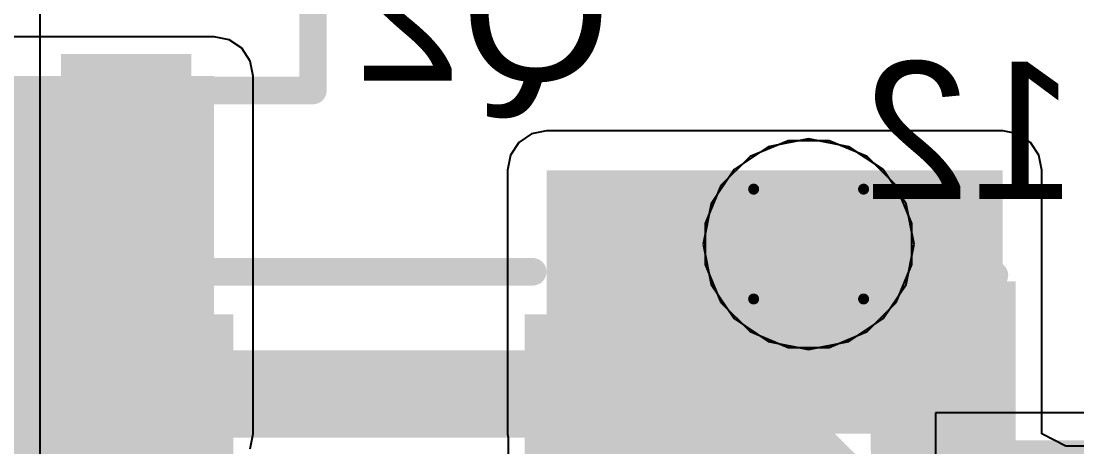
# Model space of a CAD drawing. Header units: inches. Extents: x -13 to 254, y -7 to 63.
# Drawn here: x 2.487 to 7.366, y 11.23 to 13.199 of the extents above; entities that cross this region are included whole.
import ezdxf

# ---------------------------------------------------------------- set-up
doc = ezdxf.new("R2010")
doc.units = ezdxf.units.IN
for name, color, linetype in [('Bottom Layer', 5, 'Continuous'), ('Bottom Overlay', 54, 'Continuous'), ('Bottom Paste', 16, 'Continuous'), ('Bottom Solder', 6, 'Continuous'), ('Dimensions', 6, 'Continuous'), ('Drill Drawing', 1, 'Continuous'), ('GND', 16, 'Continuous'), ('POWER', 76, 'Continuous'), ('Top Layer', 1, 'Continuous'), ('Top Overlay', 2, 'Continuous'), ('Top Solder', 216, 'Continuous'), ('Via Holes', 16, 'Continuous')]:
    doc.layers.add(name, color=color, linetype=linetype)
doc.styles.add('Arial', font='', dxfattribs={"height": 0.2})
doc.styles.get('Arial').set_extended_font_data('Arial')

# ---------------------------------------------------------------- blocks, each defined once
blk = doc.blocks.new('SOT_523_B_38')
at = {"layer": 'Bottom Layer'}
for points in [[(-0.7, 0.9), (-0.3, 0.9), (-0.3, 0.39), (-0.7, 0.39)], [(0.3, 0.9), (0.7, 0.9), (0.7, 0.39), (0.3, 0.39)], [(-0.2, -0.39), (0.2, -0.39), (0.2, -0.9), (-0.2, -0.9)]]:
    blk.add_hatch(color=5, dxfattribs=at).paths.add_polyline_path(points)
at = {"layer": 'Bottom Paste'}
for points in [[(-0.7, 0.9), (-0.3, 0.9), (-0.3, 0.39), (-0.7, 0.39)], [(0.3, 0.9), (0.7, 0.9), (0.7, 0.39), (0.3, 0.39)], [(-0.2, -0.39), (0.2, -0.39), (0.2, -0.9), (-0.2, -0.9)]]:
    blk.add_hatch(color=16, dxfattribs=at).paths.add_polyline_path(points)
at = {"layer": 'Bottom Solder'}
for points in [[(-0.8016, 1.0016), (-0.1984, 1.0016), (-0.1984, 0.2884), (-0.8016, 0.2884)], [(0.1984, 1.0016), (0.8016, 1.0016), (0.8016, 0.2884), (0.1984, 0.2884)], [(-0.3016, -0.2884), (0.3016, -0.2884), (0.3016, -1.0016), (-0.3016, -1.0016)]]:
    blk.add_hatch(color=6, dxfattribs=at).paths.add_polyline_path(points)
at = {"layer": 'Bottom Overlay', "const_width": 0.127}
for points in [[(-0.9652, 0.508), (-0.9652, 0.762)], [(-0.9652, 0.762), (-0.8382, 0.635)], [(-0.9652, 0.508), (-0.8382, 0.635)], [(-0.1016, 0.4318), (0.1016, 0.4318)], [(-0.8636, -0.4572), (-0.8636, 0.2286)], [(0.8636, -0.4572), (0.8636, 0.2286)], [(-0.8636, -0.4572), (-0.3556, -0.4572)], [(0.3556, -0.4572), (0.8636, -0.4572)]]:
    blk.add_lwpolyline(points, dxfattribs=at)
at = {"layer": 'Bottom Overlay', "const_width": 0.0635}
for points in [[(-0.997, 0.762, 1), (-0.9334, 0.762, 1)], [(-0.997, 0.762, 1), (-0.9334, 0.762, 1)], [(-0.87, 0.635, 1), (-0.8065, 0.635, 1)], [(-0.87, 0.635, 1), (-0.8065, 0.635, 1)], [(-0.997, 0.508, 1), (-0.9334, 0.508, 1)], [(-0.997, 0.508, 1), (-0.9334, 0.508, 1)], [(-0.1333, 0.4318, 1), (-0.0698, 0.4318, 1)], [(0.0698, 0.4318, 1), (0.1333, 0.4318, 1)], [(-0.8953, 0.2286, 1), (-0.8318, 0.2286, 1)], [(0.8318, 0.2286, 1), (0.8953, 0.2286, 1)], [(-0.8953, -0.4572, 1), (-0.8318, -0.4572, 1)], [(-0.8953, -0.4572, 1), (-0.8318, -0.4572, 1)], [(-0.3873, -0.4572, 1), (-0.3238, -0.4572, 1)], [(0.3238, -0.4572, 1), (0.3873, -0.4572, 1)], [(0.8318, -0.4572, 1), (0.8953, -0.4572, 1)], [(0.8318, -0.4572, 1), (0.8953, -0.4572, 1)]]:
    blk.add_lwpolyline(points, format="xyb", close=True, dxfattribs=at)
blk = doc.blocks.new('C___0402_B_43')
at = {"layer": 'Bottom Layer'}
for points in [[(-0.2413, 0.3175), (-0.2413, -0.3175), (-0.6985, -0.3175), (-0.6985, 0.3175)], [(0.6985, 0.3175), (0.6985, -0.3175), (0.2413, -0.3175), (0.2413, 0.3175)]]:
    blk.add_hatch(color=5, dxfattribs=at).paths.add_polyline_path(points)
at = {"layer": 'Bottom Paste'}
for points in [[(-0.2413, 0.3175), (-0.2413, -0.3175), (-0.6985, -0.3175), (-0.6985, 0.3175)], [(0.6985, 0.3175), (0.6985, -0.3175), (0.2413, -0.3175), (0.2413, 0.3175)]]:
    blk.add_hatch(color=16, dxfattribs=at).paths.add_polyline_path(points)
at = {"layer": 'Bottom Solder'}
for points in [[(-0.1813, 0.3775), (-0.1813, -0.3775), (-0.7585, -0.3775), (-0.7585, 0.3775)], [(0.7585, 0.3775), (0.7585, -0.3775), (0.1813, -0.3775), (0.1813, 0.3775)]]:
    blk.add_hatch(color=6, dxfattribs=at).paths.add_polyline_path(points)
at = {"layer": 'Bottom Overlay', "const_width": 0.127}
for points in [[(-0.7874, 0.4064), (-0.7874, -0.4064)], [(-0.2794, 0.4064), (-0.7874, 0.4064)], [(0.7874, 0.4064), (0.2794, 0.4064)], [(0.7874, 0.4064), (0.7874, -0.4064)], [(-0.2794, -0.4064), (-0.7874, -0.4064)], [(0.7874, -0.4064), (0.2794, -0.4064)]]:
    blk.add_lwpolyline(points, dxfattribs=at)
at = {"layer": 'Bottom Overlay', "const_width": 0.0635}
for points in [[(-0.8191, 0.4064, 1), (-0.7556, 0.4064, 1)], [(-0.8191, 0.4064, 1), (-0.7556, 0.4064, 1)], [(-0.3111, 0.4064, 1), (-0.2477, 0.4064, 1)], [(0.2477, 0.4064, 1), (0.3111, 0.4064, 1)], [(0.7556, 0.4064, 1), (0.8191, 0.4064, 1)], [(0.7556, 0.4064, 1), (0.8191, 0.4064, 1)], [(-0.8191, -0.4064, 1), (-0.7556, -0.4064, 1)], [(-0.8191, -0.4064, 1), (-0.7556, -0.4064, 1)], [(-0.3111, -0.4064, 1), (-0.2477, -0.4064, 1)], [(0.2477, -0.4064, 1), (0.3111, -0.4064, 1)], [(0.7556, -0.4064, 1), (0.8191, -0.4064, 1)], [(0.7556, -0.4064, 1), (0.8191, -0.4064, 1)]]:
    blk.add_lwpolyline(points, format="xyb", close=True, dxfattribs=at)
blk = doc.blocks.new('PTS526SP15SMTR2_LFS_46')
at = {"layer": 'Top Solder'}
blk.add_hatch(color=216, dxfattribs=at).paths.add_polyline_path([(-3.6508, -1.4392), (-2.3492, -1.4392), (-2.3492, -2.2608), (-3.6508, -2.2608)])
at = {"layer": 'Top Overlay', "const_width": 0.127}
blk.add_lwpolyline([(1.9676, -2.413), (-1.9708, -2.413)], dxfattribs=at)
at = {"layer": 'Top Overlay', "const_width": 0.0635}
for points in [[(-2.0026, -2.413, 1), (-1.9391, -2.413, 1)], [(1.9359, -2.413, 1), (1.9994, -2.413, 1)]]:
    blk.add_lwpolyline(points, format="xyb", close=True, dxfattribs=at)
blk = doc.blocks.new('TSOT_23_8_B_51')
at = {"layer": 'Bottom Layer'}
for points in [[(-0.775, 0.75), (-1.825, 0.75), (-1.825, 1.2), (-0.775, 1.2)], [(1.825, 0.75), (0.775, 0.75), (0.775, 1.2), (1.825, 1.2)], [(-0.775, 0.1), (-1.825, 0.1), (-1.825, 0.55), (-0.775, 0.55)], [(1.825, 0.1), (0.775, 0.1), (0.775, 0.55), (1.825, 0.55)], [(-0.775, -0.55), (-1.825, -0.55), (-1.825, -0.1), (-0.775, -0.1)], [(1.825, -0.55), (0.775, -0.55), (0.775, -0.1), (1.825, -0.1)], [(-0.775, -1.2), (-1.825, -1.2), (-1.825, -0.75), (-0.775, -0.75)], [(1.825, -1.2), (0.775, -1.2), (0.775, -0.75), (1.825, -0.75)]]:
    blk.add_hatch(color=5, dxfattribs=at).paths.add_polyline_path(points)
at = {"layer": 'Bottom Paste'}
for points in [[(-0.775, 0.75), (-1.825, 0.75), (-1.825, 1.2), (-0.775, 1.2)], [(1.825, 0.75), (0.775, 0.75), (0.775, 1.2), (1.825, 1.2)], [(-0.775, 0.1), (-1.825, 0.1), (-1.825, 0.55), (-0.775, 0.55)], [(1.825, 0.1), (0.775, 0.1), (0.775, 0.55), (1.825, 0.55)], [(-0.775, -0.55), (-1.825, -0.55), (-1.825, -0.1), (-0.775, -0.1)], [(1.825, -0.55), (0.775, -0.55), (0.775, -0.1), (1.825, -0.1)], [(-0.775, -1.2), (-1.825, -1.2), (-1.825, -0.75), (-0.775, -0.75)], [(1.825, -1.2), (0.775, -1.2), (0.775, -0.75), (1.825, -0.75)]]:
    blk.add_hatch(color=16, dxfattribs=at).paths.add_polyline_path(points)
at = {"layer": 'Bottom Solder'}
for points in [[(-0.6734, 0.6484), (-1.9266, 0.6484), (-1.9266, 1.3016), (-0.6734, 1.3016)], [(1.9266, 0.6484), (0.6734, 0.6484), (0.6734, 1.3016), (1.9266, 1.3016)], [(-0.6734, -0.0016), (-1.9266, -0.0016), (-1.9266, 0.6516), (-0.6734, 0.6516)], [(1.9266, -0.0016), (0.6734, -0.0016), (0.6734, 0.6516), (1.9266, 0.6516)], [(-0.6734, -0.6516), (-1.9266, -0.6516), (-1.9266, 0.0016), (-0.6734, 0.0016)], [(1.9266, -0.6516), (0.6734, -0.6516), (0.6734, 0.0016), (1.9266, 0.0016)], [(-0.6734, -1.3016), (-1.9266, -1.3016), (-1.9266, -0.6484), (-0.6734, -0.6484)], [(1.9266, -1.3016), (0.6734, -1.3016), (0.6734, -0.6484), (1.9266, -0.6484)]]:
    blk.add_hatch(color=6, dxfattribs=at).paths.add_polyline_path(points)
at = {"layer": 'Bottom Overlay', "const_width": 0.127}
for points in [[(0.762, 1.4986), (-0.7112, 1.4986)], [(0.5842, 1.4986), (-0.6096, 1.4986)], [(-1.9812, -0.9906), (-2.1082, -0.8636)], [(-2.1082, -0.8636), (-2.1082, -1.1176)], [(-1.9812, -0.9906), (-2.1082, -1.1176)], [(0.762, -1.4986), (-0.7112, -1.4986)]]:
    blk.add_lwpolyline(points, dxfattribs=at)
at = {"layer": 'Bottom Overlay', "const_width": 0.0635}
for points in [[(-0.7429, 1.4986, 1), (-0.6794, 1.4986, 1)], [(-0.6413, 1.4986, 1), (-0.5778, 1.4986, 1)], [(0.5524, 1.4986, 1), (0.6159, 1.4986, 1)], [(0.7302, 1.4986, 1), (0.7937, 1.4986, 1)], [(-2.1399, -0.8636, 1), (-2.0764, -0.8636, 1)], [(-2.1399, -0.8636, 1), (-2.0764, -0.8636, 1)], [(-2.013, -0.9906, 1), (-1.9494, -0.9906, 1)], [(-2.013, -0.9906, 1), (-1.9494, -0.9906, 1)], [(-2.1399, -1.1176, 1), (-2.0764, -1.1176, 1)], [(-2.1399, -1.1176, 1), (-2.0764, -1.1176, 1)], [(-0.7429, -1.4986, 1), (-0.6794, -1.4986, 1)], [(0.7302, -1.4986, 1), (0.7937, -1.4986, 1)]]:
    blk.add_lwpolyline(points, format="xyb", close=True, dxfattribs=at)

msp = doc.modelspace()

# ---------------------------------------------------------------- hatches: boundary and pattern name
at = {"layer": 'Bottom Layer'}
for points in [[(1.2121, 11.8745), (3.3782, 11.8745), (3.3782, 12.945), (1.2121, 12.945)], [(2.3152, 11.291), (3.3782, 11.291), (3.3782, 12.945), (2.3152, 12.945)], [(4.9152, 11.291), (7.0231, 11.291), (7.0231, 12.5095), (4.9152, 12.5095)]]:
    msp.add_hatch(color=5, dxfattribs=at).paths.add_polyline_path(points)
h = msp.add_hatch(color=5, dxfattribs=at)
edge = h.paths.add_edge_path()
edge.add_arc((6.126, 12.1679), 0.3, 0, 360)
at = {"layer": 'GND'}
h = msp.add_hatch(color=16, dxfattribs=at)
edge = h.paths.add_edge_path()
edge.add_arc((6.126, 12.1679), 0.3, 0, 360)
at = {"layer": 'POWER'}
h = msp.add_hatch(color=76, dxfattribs=at)
edge = h.paths.add_edge_path()
edge.add_arc((6.126, 12.1679), 0.3, 0, 360)
at = {"layer": 'Top Layer'}
h = msp.add_hatch(color=1, dxfattribs=at)
edge = h.paths.add_edge_path()
edge.add_arc((6.126, 12.1679), 0.3, 0, 360)
at = {"layer": 'Via Holes'}
h = msp.add_hatch(color=7, dxfattribs=at)
edge = h.paths.add_edge_path()
edge.add_arc((6.126, 12.1679), 0.15, 0, 360)

# ---------------------------------------------------------------- linework, layer by layer
at = {"layer": 'Bottom Layer'}
for p, q in [((3.3782, 13.1263), (1.2121, 13.1263)), ((3.4476, 13.1125), (3.3782, 13.1263)), ((3.5064, 13.0732), (3.4476, 13.1125)), ((3.5457, 13.0144), (3.5064, 13.0732)), ((3.5595, 12.945), (3.5457, 13.0144)), ((3.5595, 11.291), (3.5595, 12.945)), ((4.9152, 12.6908), (4.8458, 12.677)), ((7.0231, 12.6908), (4.9152, 12.6908)), ((7.0925, 12.677), (7.0231, 12.6908)), ((4.787, 12.6377), (4.7477, 12.5789)), ((4.8458, 12.677), (4.787, 12.6377)), ((7.1513, 12.6377), (7.0925, 12.677)), ((7.1906, 12.5789), (7.1513, 12.6377)), ((4.7477, 12.5789), (4.7339, 12.5095)), ((7.2044, 12.5095), (7.1906, 12.5789)), ((4.7339, 12.5095), (4.7339, 11.291)), ((7.2044, 11.291), (7.2044, 12.5095)), ((3.5457, 11.2216), (3.5595, 11.291)), ((4.7339, 11.291), (4.7374, 11.2735)), ((4.7374, 11.2735), (4.7374, 10.4585)), ((7.315, 11.233), (7.2044, 11.291)), ((8.4149, 11.233), (7.315, 11.233))]:
    msp.add_line(p, q, dxfattribs=at)
at = {"layer": 'Dimensions', "const_width": 0.254}
for points in [[(3.2, 11.55), (5.8, 11.55)], [(3.2, 11.4), (3.2, 11.55)], [(5.8, 11.4), (5.8, 11.55)], [(2.05, 10.4086), (3.0914, 11.45)], [(3.0914, 11.45), (3.2, 11.45)], [(3.0914, 11.45), (3.1121, 11.4)], [(5.8, 11.45), (5.9086, 11.45)], [(5.8879, 11.4), (5.9086, 11.45)], [(5.9086, 11.45), (6.95, 10.4086)], [(2.1, 10.3879), (3.1121, 11.4)], [(3.1121, 11.4), (3.2, 11.4)], [(3.2, 11.1), (3.2, 11.4)], [(3.2, 11.4), (5.8, 11.4)], [(5.8, 11.4), (5.8879, 11.4)], [(5.8, 11.1), (5.8, 11.4)], [(5.8879, 11.4), (6.9, 10.3879)]]:
    msp.add_lwpolyline(points, dxfattribs=at)
at = {"layer": 'Dimensions', "const_width": 0.127}
for points in [[(3.1365, 11.55, 1), (3.2635, 11.55, 1)], [(3.1365, 11.55, 1), (3.2635, 11.55, 1)], [(5.7365, 11.55, 1), (5.8635, 11.55, 1)], [(5.7365, 11.55, 1), (5.8635, 11.55, 1)], [(3.0279, 11.45, 1), (3.1549, 11.45, 1)], [(3.0279, 11.45, 1), (3.1549, 11.45, 1)], [(3.0279, 11.45, 1), (3.1549, 11.45, 1)], [(3.1365, 11.45, 1), (3.2635, 11.45, 1)], [(5.7365, 11.45, 1), (5.8635, 11.45, 1)], [(5.8451, 11.45, 1), (5.9721, 11.45, 1)], [(5.8451, 11.45, 1), (5.9721, 11.45, 1)], [(5.8451, 11.45, 1), (5.9721, 11.45, 1)], [(3.0486, 11.4, 1), (3.1756, 11.4, 1)], [(3.0486, 11.4, 1), (3.1756, 11.4, 1)], [(3.0486, 11.4, 1), (3.1756, 11.4, 1)], [(3.1365, 11.4, 1), (3.2635, 11.4, 1)], [(3.1365, 11.4, 1), (3.2635, 11.4, 1)], [(3.1365, 11.4, 1), (3.2635, 11.4, 1)], [(3.1365, 11.4, 1), (3.2635, 11.4, 1)], [(5.7365, 11.4, 1), (5.8635, 11.4, 1)], [(5.7365, 11.4, 1), (5.8635, 11.4, 1)], [(5.7365, 11.4, 1), (5.8635, 11.4, 1)], [(5.7365, 11.4, 1), (5.8635, 11.4, 1)], [(5.8244, 11.4, 1), (5.9514, 11.4, 1)], [(5.8244, 11.4, 1), (5.9514, 11.4, 1)], [(5.8244, 11.4, 1), (5.9514, 11.4, 1)]]:
    msp.add_lwpolyline(points, format="xyb", close=True, dxfattribs=at)
at = {"layer": 'Drill Drawing', "const_width": 0.0508}
for points in [[(5.872, 12.4219), (6.38, 12.4219)], [(5.872, 11.9139), (5.872, 12.4219)], [(6.38, 11.9139), (6.38, 12.4219)], [(5.872, 11.9139), (6.38, 11.9139)]]:
    msp.add_lwpolyline(points, dxfattribs=at)
at = {"layer": 'Drill Drawing', "const_width": 0.0254}
for points in [[(5.8593, 12.4219, 1), (5.8847, 12.4219, 1)], [(5.8593, 12.4219, 1), (5.8847, 12.4219, 1)], [(6.3673, 12.4219, 1), (6.3927, 12.4219, 1)], [(6.3673, 12.4219, 1), (6.3927, 12.4219, 1)], [(5.8593, 11.9139, 1), (5.8847, 11.9139, 1)], [(5.8593, 11.9139, 1), (5.8847, 11.9139, 1)], [(6.3673, 11.9139, 1), (6.3927, 11.9139, 1)], [(6.3673, 11.9139, 1), (6.3927, 11.9139, 1)]]:
    msp.add_lwpolyline(points, format="xyb", close=True, dxfattribs=at)
at = {"layer": 'GND'}
for p, q in [((2.5741, 10.6808), (2.5741, 16.8436)), ((6.031, 12.6457), (5.8554, 12.573)), ((6.221, 12.6457), (6.031, 12.6457)), ((6.3967, 12.573), (6.221, 12.6457)), ((5.8554, 12.573), (5.7209, 12.4386)), ((6.5311, 12.4386), (6.3967, 12.573)), ((5.7209, 12.4386), (5.6482, 12.263)), ((6.6038, 12.263), (6.5311, 12.4386)), ((5.6482, 12.263), (5.6482, 12.0729)), ((6.6038, 12.0729), (6.6038, 12.263)), ((5.6482, 12.0729), (5.7209, 11.8973)), ((6.5311, 11.8973), (6.6038, 12.0729)), ((5.7209, 11.8973), (5.8554, 11.7629)), ((6.3967, 11.7629), (6.5311, 11.8973)), ((5.8554, 11.7629), (6.031, 11.6901)), ((6.221, 11.6901), (6.3967, 11.7629)), ((6.031, 11.6901), (6.221, 11.6901))]:
    msp.add_line(p, q, dxfattribs=at)
at = {"layer": 'Top Layer'}
for p, q in [((6.126, 12.6551), (5.9396, 12.618)), ((6.3124, 12.618), (6.126, 12.6551)), ((5.9396, 12.618), (5.7815, 12.5124)), ((6.4705, 12.5124), (6.3124, 12.618)), ((5.7815, 12.5124), (5.6759, 12.3544)), ((6.5761, 12.3544), (6.4705, 12.5124)), ((5.6759, 12.3544), (5.6388, 12.1679)), ((6.6132, 12.1679), (6.5761, 12.3544)), ((5.6388, 12.1679), (5.6759, 11.9815)), ((6.5761, 11.9815), (6.6132, 12.1679)), ((5.6759, 11.9815), (5.7815, 11.8235)), ((6.4705, 11.8235), (6.5761, 11.9815)), ((5.7815, 11.8235), (5.9396, 11.7179)), ((6.3124, 11.7179), (6.4705, 11.8235)), ((5.9396, 11.7179), (6.126, 11.6808)), ((6.126, 11.6808), (6.3124, 11.7179)), ((8.2677, 11.3868), (6.7121, 11.3868)), ((6.7121, 11.3868), (6.7121, 10.3112))]:
    msp.add_line(p, q, dxfattribs=at)

# ---------------------------------------------------------------- block references
msp.add_blockref('SOT_523_B_38', (2.9718, 13.335))
at = {"rotation": 180}
for name, p in [('TSOT_23_8_B_51', (4.1402, 10.541)), ('C___0402_B_43', (7.2644, 11.6176)), ('PTS526SP15SMTR2_LFS_46', (4.4899, 8.999))]:
    msp.add_blockref(name, p, dxfattribs=at)

# ---------------------------------------------------------------- texts
at = {"layer": 'Bottom Overlay', "style": 'Arial', "text_generation_flag": 2}
for s, p in [('Q2', (5.2103, 12.9235)), ('C12', (8.0059, 12.3769))]:
    msp.add_text(s, height=0.635, dxfattribs=at).set_placement(p)

doc.saveas('drawing.dxf')
